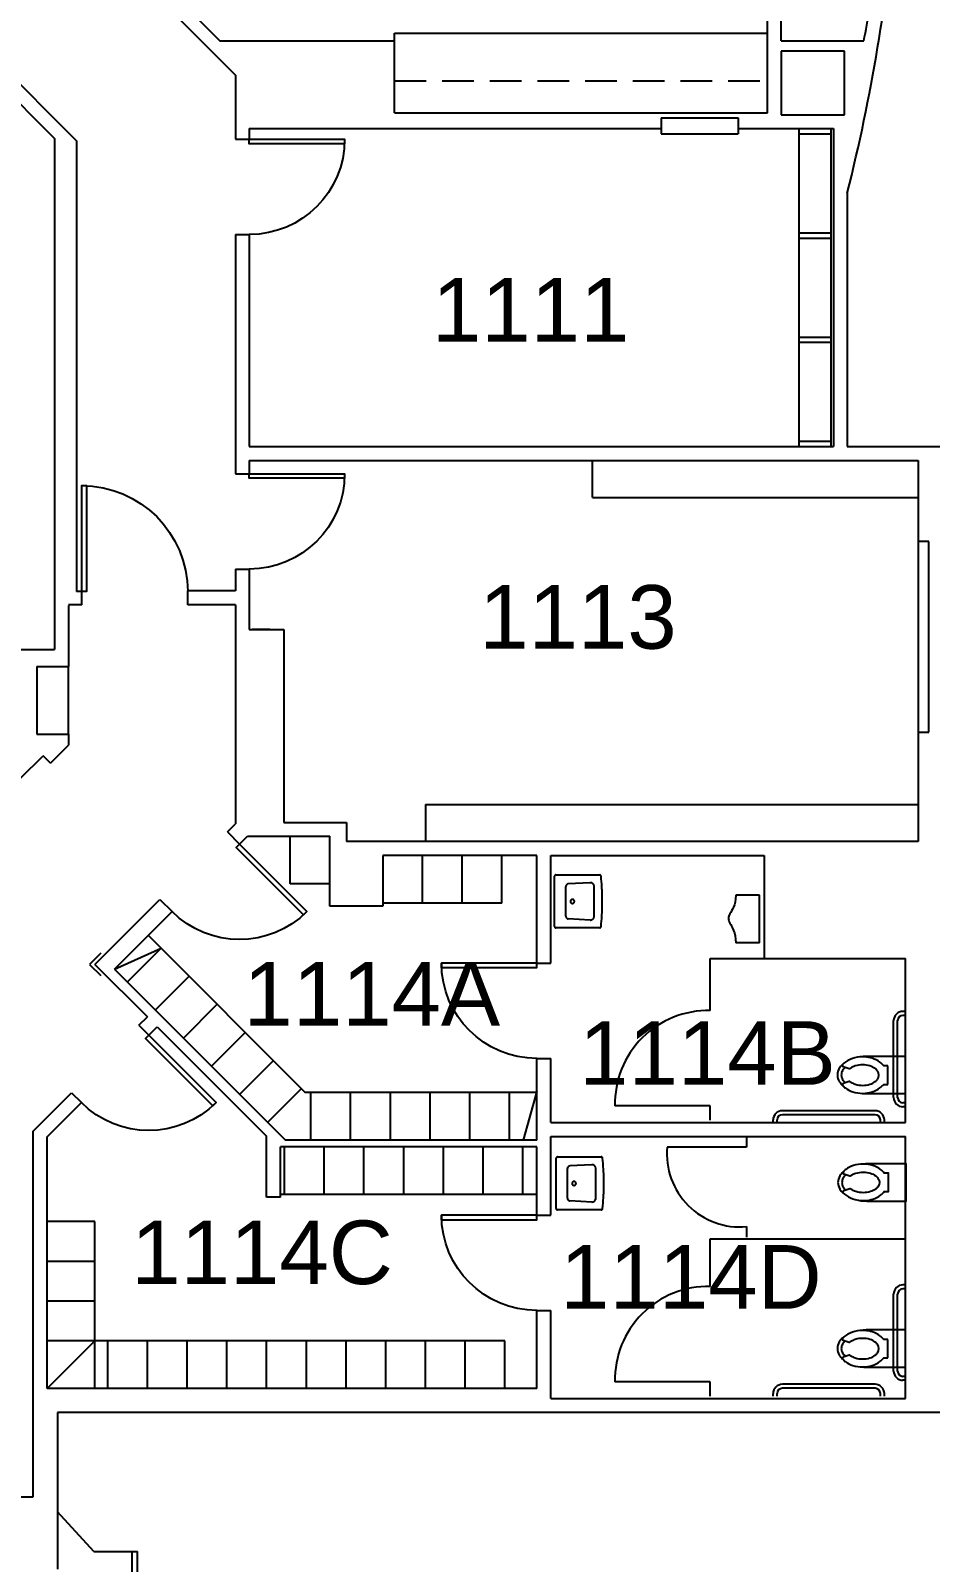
# Model space of a CAD drawing. Header units: inches. Extents: x -59 to 5745, y -269 to 4477.
# Drawn here: x 2458 to 2798, y 631 to 1210 of the extents above; entities that cross this region are included whole.
import ezdxf

# ---------------------------------------------------------------- set-up
doc = ezdxf.new("R2010")
doc.units = ezdxf.units.IN
doc.header["$LTSCALE"] = 96
doc.header["$MEASUREMENT"] = 0
doc.linetypes.add('HIDDEN2', pattern=[0.1875, 0.125, -0.0625])
doc.layers.get('0').update_dxf_attribs({"linetype": 'CONTINUOUS'})
for name, color, linetype in [('A-ANNO-ROOM', 4, 'CONTINUOUS'), ('A-DOOR', 2, 'CONTINUOUS'), ('A-FLOR-CASE', 3, 'CONTINUOUS'), ('A-FLOR-CASE-UPPR', 3, 'HIDDEN2'), ('A-FLOR-HRAL', 1, 'CONTINUOUS'), ('A-FLOR-PFIX', 2, 'CONTINUOUS'), ('A-WALL-FULL', 6, 'CONTINUOUS')]:
    doc.layers.add(name, color=color, linetype=linetype)
doc.styles.add('Arial', font='arial.ttf')

# ---------------------------------------------------------------- blocks, each defined once
blk = doc.blocks.new('*U19')
for p, q in [((0, 0), (0, 0)), ((-36, 0), (-36, 0))]:
    blk.add_line(p, q)
blk.add_lwpolyline([(0, 0), (0, 36), (-1.75, 36), (-1.75, 0)], close=True)
blk.add_arc((0, 0), 36, 90, 180)
blk = doc.blocks.new('*U85')
for p, q in [((0, 0), (0, 0)), ((-36, 0), (-36, 0))]:
    blk.add_line(p, q)
blk.add_lwpolyline([(0, 0), (0, -36), (-1.75, -36), (-1.75, 0)], close=True)
blk.add_arc((0, 0), 36, 180, 270)
blk = doc.blocks.new('*U88')
for p, q in [((0, 0), (0, 0)), ((-36, 0), (-36, 0))]:
    blk.add_line(p, q)
blk.add_lwpolyline([(0, 0), (0, 36), (-1.75, 36), (-1.75, 0)], close=True)
blk.add_arc((0, 0), 36, 90, 180)
blk = doc.blocks.new('*U131')
for p, q in [((0, 0), (0, 0)), ((40, 0), (40, 0))]:
    blk.add_line(p, q)
blk.add_lwpolyline([(0, 0), (0, -40), (1.75, -40), (1.75, 0)], close=True)
blk.add_arc((0, 0), 40, 270, 0)

msp = doc.modelspace()

# ---------------------------------------------------------------- linework, layer by layer
at = {"layer": 'A-FLOR-CASE'}
for p, q in [((2595.15, 1208.57), (2735.97, 1208.57)), ((2595.15, 1205.54), (2595.15, 1208.57)), ((2695.9, 1176.57), (2724.9, 1176.57)), ((2695.9, 1176.57), (2695.9, 1170.57)), ((2724.9, 1176.57), (2724.9, 1170.57)), ((2695.9, 1170.57), (2724.9, 1170.57)), ((2747.9, 1172.57), (2747.9, 1052.57)), ((2747.9, 1170.57), (2759.9, 1170.57)), ((2747.9, 1133.24), (2759.9, 1133.24)), ((2747.9, 1131.24), (2759.9, 1131.24)), ((2747.9, 1093.91), (2759.9, 1093.91)), ((2747.9, 1091.91), (2759.9, 1091.91)), ((2747.9, 1054.57), (2759.9, 1054.57)), ((2669.9, 1033.32), (2669.9, 1047.32)), ((2669.9, 1033.32), (2792.9, 1033.32)), ((2796.9, 1016.75), (2792.9, 1016.75)), ((2792.9, 1016.75), (2792.9, 944.75)), ((2796.9, 944.75), (2796.9, 1016.75)), ((2472.1, 944.05), (2472.1, 969.55)), ((2792.9, 944.75), (2796.9, 944.75)), ((2606.9, 917.53), (2792.9, 917.53)), ((2606.9, 917.53), (2606.9, 903.53)), ((2555.77, 887.49), (2555.77, 905.49)), ((2605.77, 880.28), (2605.77, 898.28)), ((2620.77, 880.28), (2620.77, 898.28)), ((2635.77, 880.28), (2635.77, 898.28)), ((2570.77, 887.49), (2555.77, 887.49)), ((2635.77, 880.28), (2590.77, 880.28)), ((2502.24, 868.09), (2561.49, 808.83)), ((2489.51, 855.36), (2507.04, 863.28)), ((2494.31, 850.55), (2507.04, 863.28)), ((2504.92, 839.95), (2517.65, 852.67)), ((2515.52, 829.34), (2528.25, 842.07)), ((2526.13, 818.73), (2538.86, 831.46)), ((2536.74, 808.13), (2549.47, 820.85)), ((2547.34, 797.52), (2560.07, 810.25)), ((2643.87, 790.83), (2649.03, 809.33)), ((2648.9, 808.83), (2561.49, 808.83)), ((2563.49, 808.83), (2563.49, 790.83)), ((2578.49, 808.83), (2578.49, 790.83)), ((2593.49, 808.83), (2593.49, 790.83)), ((2608.49, 808.83), (2608.49, 790.83)), ((2623.49, 808.83), (2623.49, 790.83)), ((2638.49, 808.83), (2638.49, 790.83)), ((2553.66, 770.33), (2553.66, 788.33)), ((2568.66, 770.33), (2568.66, 788.33)), ((2583.66, 770.33), (2583.66, 788.33)), ((2598.66, 770.33), (2598.66, 788.33)), ((2613.66, 770.33), (2613.66, 788.33)), ((2628.66, 770.33), (2628.66, 788.33)), ((2643.66, 770.33), (2643.66, 788.33)), ((2648.9, 770.33), (2552.16, 770.33)), ((2482, 760.05), (2464, 760.05)), ((2482, 697.05), (2482, 760.05)), ((2482, 745.05), (2464, 745.05)), ((2482, 730.05), (2464, 730.05)), ((2636.9, 715.05), (2464, 715.05)), ((2482, 715.05), (2464, 697.05)), ((2486.9, 697.05), (2486.9, 715.05)), ((2501.9, 697.05), (2501.9, 715.05)), ((2516.9, 697.05), (2516.9, 715.05)), ((2531.9, 697.05), (2531.9, 715.05)), ((2546.9, 697.05), (2546.9, 715.05)), ((2561.9, 697.05), (2561.9, 715.05)), ((2576.9, 697.05), (2576.9, 715.05)), ((2591.9, 697.05), (2591.9, 715.05)), ((2606.9, 697.05), (2606.9, 715.05)), ((2621.9, 697.05), (2621.9, 715.05)), ((2636.9, 697.05), (2636.9, 715.05))]:
    msp.add_line(p, q, dxfattribs=at)
at = {"layer": 'A-FLOR-CASE-UPPR'}
msp.add_line((2595.15, 1190.57), (2735.97, 1190.57), dxfattribs=at)
at = {"layer": 'A-FLOR-HRAL'}
for p, q in [((2484.33, 861.37), (2480.08, 857.13)), ((2480.08, 857.13), (2484.33, 852.88))]:
    msp.add_line(p, q, dxfattribs=at)
at = {"layer": 'A-FLOR-PFIX'}
for p, q in [((2655.62, 871.41), (2655.62, 890.41)), ((2656.12, 890.91), (2672.67, 890.91)), ((2659.87, 875.32), (2659.87, 886.49)), ((2669.04, 887.94), (2660.81, 887.49)), ((2670.62, 875.37), (2670.62, 886.45)), ((2733.06, 883.27), (2724.06, 883.27)), ((2733.06, 865.27), (2733.06, 883.27)), ((2669.04, 873.87), (2660.81, 874.33)), ((2672.67, 870.91), (2656.12, 870.91)), ((2733.06, 865.27), (2724.06, 865.27)), ((2714.4, 839.73), (2714.4, 859.4)), ((2714.4, 859.4), (2734.77, 859.4)), ((2788.15, 839.4), (2787.15, 839.4)), ((2783.65, 806.9), (2783.65, 835.9)), ((2785.15, 806.9), (2785.15, 835.9)), ((2788.15, 837.9), (2787.15, 837.9)), ((2788.15, 822.4), (2773.27, 822.4)), ((2788.15, 808.4), (2788.15, 822.4)), ((2764.62, 818.56), (2766.84, 817.82)), ((2781.43, 818.85), (2779.88, 818.85)), ((2781.43, 811.85), (2781.43, 818.85)), ((2766.84, 812.88), (2764.64, 812.15)), ((2779.88, 811.85), (2781.43, 811.85)), ((2714.4, 803.73), (2678.4, 803.73)), ((2714.4, 798.28), (2714.4, 803.73)), ((2773.27, 808.4), (2788.15, 808.4)), ((2788.15, 804.9), (2787.15, 804.9)), ((2738.15, 797.4), (2738.15, 798.4)), ((2739.65, 797.4), (2739.65, 798.4)), ((2776.65, 801.9), (2741.65, 801.9)), ((2776.65, 800.4), (2741.65, 800.4)), ((2778.65, 797.4), (2778.65, 798.4)), ((2780.15, 797.4), (2780.15, 798.4)), ((2788.15, 803.4), (2787.15, 803.4)), ((2728.15, 792.15), (2728.15, 788.15)), ((2728.15, 788.15), (2698.15, 788.15)), ((2656.22, 764.97), (2656.22, 783.97)), ((2656.72, 784.47), (2673.27, 784.47)), ((2669.64, 781.51), (2661.42, 781.05)), ((2660.47, 768.89), (2660.47, 780.05)), ((2671.22, 768.93), (2671.22, 780.01)), ((2673.27, 764.47), (2656.72, 764.47)), ((2669.64, 767.43), (2661.42, 767.89)), ((2728.15, 758.15), (2728.15, 754.15)), ((2714.4, 753.6), (2788.15, 753.6)), ((2714.4, 735.6), (2714.4, 753.6)), ((2788.15, 736.15), (2787.15, 736.15)), ((2788.15, 734.65), (2787.15, 734.65)), ((2783.65, 703.65), (2783.65, 732.65)), ((2785.15, 703.65), (2785.15, 732.65)), ((2788.15, 719.15), (2773.27, 719.15)), ((2788.15, 705.15), (2788.15, 719.15)), ((2764.62, 715.31), (2766.84, 714.57)), ((2781.43, 715.6), (2779.88, 715.6)), ((2781.43, 708.6), (2781.43, 715.6)), ((2766.84, 709.63), (2764.64, 708.9)), ((2779.88, 708.6), (2781.43, 708.6)), ((2714.4, 699.6), (2678.4, 699.6)), ((2714.4, 694.15), (2714.4, 699.6)), ((2773.27, 705.15), (2788.15, 705.15)), ((2788.15, 701.65), (2787.15, 701.65)), ((2788.15, 700.15), (2787.15, 700.15)), ((2738.15, 694.15), (2738.15, 695.15)), ((2739.65, 694.15), (2739.65, 695.15)), ((2776.65, 698.65), (2741.65, 698.65)), ((2776.65, 697.15), (2741.65, 697.15)), ((2778.65, 694.15), (2778.65, 695.15)), ((2780.15, 694.15), (2780.15, 695.15))]:
    msp.add_line(p, q, dxfattribs=at)
for points in [[(2656.12, 890.91, 0.065543), (2655.97, 890.89, 0.087946), (2655.87, 890.84, 0.043207), (2655.77, 890.76, 0.043207), (2655.69, 890.66, 0.087946), (2655.64, 890.56, 0.065543), (2655.62, 890.41)], [(2673.16, 890.45, 0.061553), (2673.13, 890.59, 0.084107), (2673.08, 890.68, 0.039062), (2673, 890.77, 0.039062), (2672.9, 890.85, 0.084107), (2672.81, 890.89, 0.061553), (2672.67, 890.91)], [(2673.16, 871.36, 0.007949), (2673.49, 875.51, 0.014949), (2673.57, 877.72, 0.000949), (2673.57, 880.91, 0.000949), (2673.57, 884.09, 0.014949), (2673.49, 886.31, 0.007949), (2673.16, 890.45)], [(2660.81, 887.49, 0.063221), (2660.53, 887.43, 0.085725), (2660.34, 887.34, 0.040781), (2660.15, 887.17, 0.040781), (2659.99, 886.97, 0.085725), (2659.91, 886.78, 0.063221), (2659.87, 886.49)], [(2670.62, 886.45, 0.050866), (2670.58, 886.8, 0.073218), (2670.5, 887.04, 0.028563), (2670.29, 887.37, 0.050866), (2670.15, 887.54, 0.050866), (2669.98, 887.67, 0.028563), (2669.63, 887.85, 0.073218), (2669.39, 887.93, 0.050866), (2669.04, 887.94)], [(2659.87, 875.32, 0.063221), (2659.91, 875.04, 0.085725), (2659.99, 874.84, 0.040781), (2660.15, 874.65, 0.040781), (2660.34, 874.48, 0.085725), (2660.53, 874.38, 0.063221), (2660.81, 874.33)], [(2669.04, 873.87, 0.050866), (2669.39, 873.89, 0.073218), (2669.63, 873.96, 0.028563), (2669.98, 874.14, 0.050866), (2670.15, 874.28, 0.050866), (2670.29, 874.44, 0.028563), (2670.5, 874.77, 0.073218), (2670.58, 875.01, 0.050866), (2670.62, 875.37)], [(2655.62, 871.41, 0.065543), (2655.64, 871.26, 0.087946), (2655.69, 871.16, 0.043207), (2655.77, 871.06, 0.043207), (2655.87, 870.97, 0.087946), (2655.97, 870.93, 0.065543), (2656.12, 870.91)], [(2672.67, 870.91, 0.061553), (2672.81, 870.92, 0.084107), (2672.9, 870.97, 0.039062), (2673, 871.04, 0.039062), (2673.08, 871.13, 0.084107), (2673.13, 871.22, 0.061553), (2673.16, 871.36)], [(2656.72, 784.47, 0.065543), (2656.57, 784.45, 0.087946), (2656.47, 784.4, 0.043207), (2656.37, 784.32, 0.043207), (2656.29, 784.22, 0.087946), (2656.24, 784.12, 0.065543), (2656.22, 783.97)], [(2661.42, 781.05, 0.063221), (2661.13, 781, 0.085725), (2660.94, 780.9, 0.040781), (2660.75, 780.73, 0.040781), (2660.6, 780.53, 0.085725), (2660.51, 780.34, 0.063221), (2660.47, 780.05)], [(2671.22, 780.01, 0.050866), (2671.18, 780.37, 0.073218), (2671.1, 780.6, 0.028563), (2670.89, 780.93, 0.050866), (2670.75, 781.1, 0.050866), (2670.58, 781.23, 0.028563), (2670.24, 781.42, 0.073218), (2670, 781.49, 0.050866), (2669.64, 781.51)], [(2673.77, 784.02, 0.061553), (2673.73, 784.16, 0.084107), (2673.68, 784.25, 0.039062), (2673.6, 784.34, 0.039062), (2673.5, 784.41, 0.084107), (2673.41, 784.45, 0.061553), (2673.27, 784.47)], [(2673.77, 764.92, 0.007949), (2674.1, 769.07, 0.014949), (2674.17, 771.28, 0.000949), (2674.18, 774.47, 0.000949), (2674.17, 777.66, 0.014949), (2674.1, 779.87, 0.007949), (2673.77, 784.02)], [(2770.38, 768.09, 0.111314), (2775.8, 768.52, 0.085426), (2778.7, 769.98, 0.066386), (2780.1, 771.35), (2781.66, 771.35), (2781.66, 778.35), (2780.1, 778.35, 0.066386), (2778.7, 779.72, 0.085426), (2775.8, 781.19, 0.074934), (2772.16, 781.74)], [(2773.49, 767.8), (2788.37, 767.8), (2788.37, 781.8), (2773.49, 781.8, 0.022673), (2771.97, 781.73)], [(2764.62, 778.83, 0.06085), (2763.35, 777.3, 0.143932), (2762.62, 774.8)], [(2762.62, 774.8, 0.143932), (2763.35, 772.3, 0.107177), (2765.8, 769.85, 0.077997), (2769.15, 768.37, 0.065232), (2773.49, 767.8)], [(2765.69, 777.78, 0.063273), (2764.61, 776.49, 0.143932), (2764.12, 774.8)], [(2764.12, 774.8, 0.143932), (2764.61, 773.12, 0.059203), (2765.62, 771.9)], [(2764.66, 778.87, 0.549653), (2764.86, 778.05), (2767.07, 777.33, 0.238976), (2767.51, 777.4, -0.08035), (2769.39, 778.32, -0.074934), (2772.16, 778.74, -0.074934), (2774.92, 778.32, -0.085426), (2776.9, 777.32, -0.066386), (2777.74, 776.5, -0.330534), (2777.74, 773.21, -0.066386), (2776.9, 772.39, -0.085426), (2774.92, 771.38, -0.074934), (2772.16, 770.97, -0.074934), (2769.39, 771.38, -0.08035), (2767.51, 772.31, 0.238976), (2767.07, 772.38), (2764.84, 771.64, 0.562484), (2764.64, 770.81)], [(2660.47, 768.89, 0.063221), (2660.51, 768.6, 0.085725), (2660.6, 768.4, 0.040781), (2660.75, 768.21, 0.040781), (2660.94, 768.04, 0.085725), (2661.13, 767.94, 0.063221), (2661.42, 767.89)], [(2669.64, 767.43, 0.050866), (2670, 767.45, 0.073218), (2670.24, 767.52, 0.028563), (2670.58, 767.71, 0.050866), (2670.75, 767.84, 0.050866), (2670.89, 768.01, 0.028563), (2671.1, 768.34, 0.073218), (2671.18, 768.57, 0.050866), (2671.22, 768.93)], [(2656.22, 764.97, 0.065543), (2656.24, 764.82, 0.087946), (2656.29, 764.72, 0.043207), (2656.37, 764.62, 0.043207), (2656.47, 764.54, 0.087946), (2656.57, 764.49, 0.065543), (2656.72, 764.47)], [(2673.27, 764.47, 0.061553), (2673.41, 764.49, 0.084107), (2673.5, 764.53, 0.039062), (2673.6, 764.6, 0.039062), (2673.68, 764.69, 0.084107), (2673.73, 764.78, 0.061553), (2673.77, 764.92)]]:
    msp.add_lwpolyline(points, format="xyb", dxfattribs=at)
for points in [[(2662.5, 881.65, 0.043661), (2662.37, 881.66, 0.043661), (2662.24, 881.65, 0.043661), (2662.11, 881.61, 0.043661), (2661.99, 881.56, 0.043661), (2661.89, 881.48, 0.043661), (2661.79, 881.39, 0.043661), (2661.72, 881.28, 0.043661), (2661.66, 881.16, 0.043661), (2661.63, 881.04, 0.043661), (2661.62, 880.91, 0.043661), (2661.63, 880.78, 0.043661), (2661.66, 880.65, 0.043661), (2661.72, 880.53, 0.043661), (2661.79, 880.42, 0.043661), (2661.89, 880.33, 0.043661), (2661.99, 880.26, 0.043661), (2662.11, 880.2, 0.043661), (2662.24, 880.17, 0.043661), (2662.37, 880.16, 0.043661), (2662.5, 880.17, 0.043661), (2662.63, 880.2, 0.043661), (2662.74, 880.26, 0.043661), (2662.85, 880.33, 0.043661), (2662.94, 880.42, 0.043661), (2663.02, 880.53, 0.043661), (2663.07, 880.65, 0.043661), (2663.11, 880.78, 0.043661), (2663.12, 880.91, 0.043661), (2663.11, 881.04, 0.043661), (2663.07, 881.16, 0.043661), (2663.02, 881.28, 0.043661), (2662.94, 881.39, 0.043661), (2662.85, 881.48, 0.043661), (2662.74, 881.56, 0.043661), (2662.63, 881.61, 0.043661)], [(2663.1, 775.21, 0.043661), (2662.97, 775.22, 0.043661), (2662.84, 775.21, 0.043661), (2662.71, 775.17, 0.043661), (2662.6, 775.12, 0.043661), (2662.49, 775.04, 0.043661), (2662.4, 774.95, 0.043661), (2662.32, 774.84, 0.043661), (2662.27, 774.73, 0.043661), (2662.23, 774.6, 0.043661), (2662.22, 774.47, 0.043661), (2662.23, 774.34, 0.043661), (2662.27, 774.21, 0.043661), (2662.32, 774.09, 0.043661), (2662.4, 773.99, 0.043661), (2662.49, 773.89, 0.043661), (2662.6, 773.82, 0.043661), (2662.71, 773.76, 0.043661), (2662.84, 773.73, 0.043661), (2662.97, 773.72, 0.043661), (2663.1, 773.73, 0.043661), (2663.23, 773.76, 0.043661), (2663.35, 773.82, 0.043661), (2663.45, 773.89, 0.043661), (2663.55, 773.99, 0.043661), (2663.62, 774.09, 0.043661), (2663.68, 774.21, 0.043661), (2663.71, 774.34, 0.043661), (2663.72, 774.47, 0.043661), (2663.71, 774.6, 0.043661), (2663.68, 774.73, 0.043661), (2663.62, 774.84, 0.043661), (2663.55, 774.95, 0.043661), (2663.45, 775.04, 0.043661), (2663.35, 775.12, 0.043661), (2663.23, 775.17, 0.043661)]]:
    msp.add_lwpolyline(points, format="xyb", close=True, dxfattribs=at)
msp.add_lwpolyline([(2724.06, 883.27), (2723.99, 881.87), (2723.81, 880.66), (2723.54, 879.63), (2723.21, 878.73), (2722.85, 877.97), (2722.47, 877.31), (2722.12, 876.74), (2721.81, 876.23), (2721.56, 875.76), (2721.38, 875.33), (2721.28, 874.91), (2721.24, 874.51), (2721.28, 874.09), (2721.38, 873.66), (2721.56, 873.19), (2721.81, 872.69), (2722.12, 872.13), (2722.47, 871.49), (2722.85, 870.77), (2723.21, 869.95), (2723.54, 869), (2723.81, 867.92), (2723.99, 866.68), (2724.06, 865.27)], dxfattribs=at)
for centre, radius, start, end in [((2713.69, 804.43), 35.3, 88.85591, 181.14409), ((2787.15, 835.9), 3.5, 90, 180), ((2787.15, 835.9), 2, 90, 180), ((2771.98, 810.41), 11.82, 104.92898, 122.76846), ((2773.27, 805.56), 16.84, 90.00001, 104.92893), ((2771.93, 809.86), 12.38, 72.85837, 98.26507), ((2772.77, 812.55), 9.56, 53.32755, 72.85833), ((2767.01, 815.4), 4.62, 147.23826, 180.00004), ((2767.01, 815.4), 4.62, 179.99996, 212.76174), ((2770.01, 813.47), 8.18, 122.76851, 147.23827), ((2767.01, 815.4), 3.12, 147.23824, 180.00003), ((2767.01, 815.4), 3.12, 179.99997, 212.76176), ((2764.77, 819.03), 0.5, 134.32793, 251.75615), ((2770.01, 813.47), 6.68, 133.68583, 147.23833), ((2767, 818.3), 0.5, 251.75622, 305.5172), ((2771.1, 812.55), 6.56, 107.14169, 125.51708), ((2771.93, 809.86), 9.38, 90.00002, 107.14159), ((2771.93, 809.86), 9.38, 72.85841, 89.99998), ((2772.77, 812.55), 6.56, 53.32753, 72.85831), ((2774.04, 814.26), 4.43, 38.13523, 53.32749), ((2775.3, 815.35), 2.76, 323.41905, 36.58095), ((2774.04, 814.26), 7.43, 38.13522, 53.32748), ((2770.01, 817.33), 8.18, 212.76165, 226.69026), ((2764.8, 811.67), 0.5, 108.24375, 223.42586), ((2770.01, 817.33), 6.68, 212.76172, 227.24351), ((2769.83, 816.44), 7.43, 223.42584, 233.32752), ((2771.1, 818.15), 9.56, 233.32752, 252.85836), ((2767, 812.4), 0.5, 54.4828, 108.24378), ((2771.1, 818.15), 6.56, 234.48292, 252.85831), ((2771.93, 820.84), 9.38, 252.85841, 269.99998), ((2771.93, 820.84), 9.38, 270.00002, 287.14159), ((2772.77, 818.15), 6.56, 287.14169, 306.67247), ((2772.77, 818.15), 9.56, 287.14167, 306.67245), ((2774.04, 816.44), 4.43, 306.67251, 321.86477), ((2774.04, 816.44), 7.43, 306.6725, 321.86476), ((2771.93, 820.84), 12.38, 252.85836, 270), ((2773.27, 825.24), 16.84, 264.80463, 270), ((2771.93, 820.84), 12.38, 270.00003, 287.1416), ((2787.15, 806.9), 3.5, 180, 270), ((2787.15, 806.9), 2, 180, 270), ((2741.65, 798.4), 3.5, 90, 180), ((2741.65, 798.4), 2, 90, 180), ((2776.65, 798.4), 3.5, 0, 90), ((2776.65, 798.4), 2, 0, 90), ((2725.63, 785.63), 27.6, 174.76291, 275.23709), ((2771.32, 772.06), 9.56, 107.14164, 126.67248), ((2772.16, 769.36), 12.38, 90, 107.14164), ((2770.05, 773.77), 7.43, 126.67248, 136.57416), ((2713.69, 700.31), 35.3, 88.85591, 181.14409), ((2787.15, 732.65), 3.5, 90, 180), ((2787.15, 732.65), 2, 90, 180), ((2770.01, 710.22), 8.18, 122.76851, 147.23827), ((2771.98, 707.16), 11.82, 104.92898, 122.76846), ((2773.27, 702.31), 16.84, 90.00001, 104.92893), ((2771.93, 706.61), 12.38, 72.85837, 98.26507), ((2772.77, 709.3), 9.56, 53.32755, 72.85833), ((2774.04, 711.01), 7.43, 38.13522, 53.32748), ((2767.01, 712.15), 4.62, 147.23826, 180.00004), ((2767.01, 712.15), 4.62, 179.99996, 212.76174), ((2767.01, 712.15), 3.12, 147.23824, 180.00003), ((2767.01, 712.15), 3.12, 179.99997, 212.76176), ((2764.77, 715.78), 0.5, 134.32793, 251.75615), ((2770.01, 710.22), 6.68, 133.68583, 147.23833), ((2767, 715.05), 0.5, 251.75622, 305.5172), ((2771.1, 709.3), 6.56, 107.14169, 125.51708), ((2771.93, 706.61), 9.38, 90.00002, 107.14159), ((2771.93, 706.61), 9.38, 72.85841, 89.99998), ((2772.77, 709.3), 6.56, 53.32753, 72.85831), ((2774.04, 711.01), 4.43, 38.13523, 53.32749), ((2775.3, 712.1), 2.76, 323.41905, 36.58095), ((2770.01, 714.08), 8.18, 212.76165, 226.69026), ((2764.8, 708.42), 0.5, 108.24375, 223.42586), ((2770.01, 714.08), 6.68, 212.76172, 227.24351), ((2769.83, 713.19), 7.43, 223.42584, 233.32752), ((2771.1, 714.9), 9.56, 233.32752, 252.85836), ((2767, 709.15), 0.5, 54.4828, 108.24378), ((2771.1, 714.9), 6.56, 234.48292, 252.85831), ((2771.93, 717.59), 12.38, 252.85836, 270), ((2771.93, 717.59), 9.38, 252.85841, 269.99998), ((2771.93, 717.59), 9.38, 270.00002, 287.14159), ((2771.93, 717.59), 12.38, 270.00003, 287.1416), ((2772.77, 714.9), 6.56, 287.14169, 306.67247), ((2772.77, 714.9), 9.56, 287.14167, 306.67245), ((2774.04, 713.19), 4.43, 306.67251, 321.86477), ((2774.04, 713.19), 7.43, 306.6725, 321.86476), ((2773.27, 721.99), 16.84, 264.80463, 270), ((2787.15, 703.65), 3.5, 180, 270), ((2787.15, 703.65), 2, 180, 270), ((2741.65, 695.15), 3.5, 90, 180), ((2741.65, 695.15), 2, 90, 180), ((2776.65, 695.15), 3.5, 0, 90), ((2776.65, 695.15), 2, 0, 90)]:
    msp.add_arc(centre, radius, start, end, dxfattribs=at)
at = {"layer": 'A-WALL-FULL'}
for p, q in [((2483.83, 1244.09), (2535.1, 1192.77)), ((2490.9, 1244.09), (2529.41, 1205.54)), ((2735.97, 1178.57), (2735.97, 1234.93)), ((2741.22, 1205.68), (2741.22, 1229.68)), ((2436.67, 1206.4), (2475.1, 1167.97)), ((2595.15, 1205.54), (2529.41, 1205.54)), ((2595.15, 1178.57), (2595.15, 1205.54)), ((2741.22, 1205.68), (2772.4, 1205.68)), ((2436.5, 1199.18), (2466.85, 1168.8)), ((2765.15, 1201.82), (2741.15, 1201.82)), ((2741.15, 1201.82), (2741.15, 1177.82)), ((2765.15, 1177.82), (2765.15, 1201.82)), ((2535.1, 1192.77), (2535.1, 1168.57)), ((2595.15, 1178.57), (2735.97, 1178.57)), ((2741.15, 1177.82), (2765.15, 1177.82)), ((2466.85, 1168.8), (2466.85, 975.97)), ((2475.1, 1167.97), (2475.1, 997.82)), ((2535.1, 1168.57), (2540.35, 1168.57)), ((2540.35, 1172.57), (2695.9, 1172.57)), ((2540.35, 1172.57), (2540.35, 1168.57)), ((2724.9, 1172.57), (2760.9, 1172.57)), ((2759.9, 1172.57), (2759.9, 1052.57)), ((2760.9, 1172.57), (2760.9, 1052.57)), ((2766.15, 1148.21), (2766.15, 1052.57)), ((2535.1, 1132.57), (2535.1, 1042.32)), ((2535.1, 1132.57), (2540.35, 1132.57)), ((2540.35, 1132.57), (2540.35, 1052.57)), ((2540.35, 1052.57), (2760.9, 1052.57)), ((2766.15, 1052.57), (2826.94, 1052.57)), ((2540.35, 1047.32), (2792.9, 1047.32)), ((2540.35, 1047.32), (2540.35, 1042.32)), ((2792.9, 1047.32), (2792.9, 1016.75)), ((2535.1, 1042.32), (2540.35, 1042.32)), ((2535.1, 1006.32), (2540.35, 1006.32)), ((2535.1, 1006.32), (2535.1, 998.07)), ((2540.35, 1006.32), (2540.35, 983.49)), ((2477.1, 997.82), (2475.1, 997.82)), ((2477.1, 992.82), (2477.1, 997.82)), ((2517.1, 992.82), (2517.1, 998.07)), ((2535.1, 998.07), (2517.1, 998.07)), ((2477.1, 992.82), (2472.1, 992.82)), ((2472.1, 992.6), (2472.1, 969.55)), ((2535.1, 992.82), (2517.1, 992.82)), ((2535.1, 992.82), (2535.1, 910.14)), ((2540.35, 983.49), (2553.4, 983.49)), ((2548.15, 983.49), (2541.4, 983.49)), ((2553.4, 983.49), (2553.4, 910.74)), ((2409.16, 975.97), (2466.85, 975.97)), ((2460.1, 969.55), (2472.1, 969.55)), ((2460.1, 969.55), (2460.1, 944.05)), ((2460.1, 944.05), (2472.1, 944.05)), ((2472.1, 944.05), (2472.1, 939.82)), ((2792.9, 944.75), (2792.9, 903.53)), ((2465.32, 933.04), (2472.1, 939.82)), ((2454, 927.39), (2462.49, 935.87)), ((2465.32, 933.04), (2462.49, 935.87)), ((2532.07, 907.11), (2535.1, 910.14)), ((2553.4, 910.74), (2577.02, 910.74)), ((2577.02, 910.74), (2577.02, 903.53)), ((2532.07, 907.11), (2536.66, 902.51)), ((2536.66, 902.51), (2539.64, 905.49)), ((2539.64, 905.49), (2570.77, 905.49)), ((2570.77, 879.16), (2570.77, 905.49)), ((2792.9, 903.53), (2577.02, 903.53)), ((2648.9, 898.28), (2590.77, 898.28)), ((2590.77, 898.28), (2590.77, 879.16)), ((2648.9, 857.65), (2648.9, 898.28)), ((2654.15, 857.65), (2654.15, 898.28)), ((2654.15, 898.28), (2734.77, 898.28)), ((2734.77, 898.28), (2734.77, 859.4)), ((2482.08, 857.13), (2506.6, 881.66)), ((2506.6, 881.66), (2511.21, 877.06)), ((2590.77, 879.16), (2570.77, 879.16)), ((2489.51, 855.36), (2511.21, 877.06)), ((2482.08, 857.13), (2501.88, 837.33)), ((2648.9, 857.65), (2654.15, 857.65)), ((2734.77, 859.4), (2788.15, 859.4)), ((2788.15, 797.4), (2788.15, 859.4)), ((2489.51, 855.36), (2554.03, 790.83)), ((2498.69, 834.13), (2501.88, 837.33)), ((2498.69, 834.14), (2502.4, 830.42)), ((2502.4, 830.42), (2505.59, 833.61)), ((2505.59, 833.61), (2546.91, 792.3)), ((2648.9, 790.83), (2648.9, 821.65)), ((2648.9, 821.65), (2654.15, 821.65)), ((2654.15, 797.4), (2654.15, 821.65)), ((2458.75, 794.19), (2473.23, 808.68)), ((2464, 792.02), (2476.95, 804.97)), ((2473.23, 808.69), (2476.94, 804.97)), ((2458.75, 656.19), (2458.75, 794.19)), ((2464, 697.05), (2464, 792.02)), ((2546.91, 769.33), (2546.91, 792.3)), ((2654.15, 797.4), (2788.15, 797.4)), ((2654.15, 792.15), (2788.15, 792.15)), ((2654.15, 762.53), (2654.15, 792.15)), ((2788.15, 693.28), (2788.15, 792.15)), ((2648.9, 788.33), (2552.16, 788.33)), ((2552.16, 769.33), (2552.16, 788.33)), ((2648.9, 790.83), (2554.03, 790.83)), ((2648.9, 762.53), (2648.9, 788.33)), ((2552.16, 769.33), (2546.91, 769.33)), ((2648.9, 762.53), (2654.15, 762.53)), ((2648.9, 697.05), (2648.9, 726.53)), ((2648.9, 726.53), (2654.15, 726.53)), ((2654.15, 693.28), (2654.15, 726.53)), ((2648.9, 697.05), (2464, 697.05)), ((2802.15, 688.03), (2467.9, 688.03)), ((2467.9, 688.03), (2467.9, 628.85)), ((2654.15, 693.28), (2788.15, 693.28)), ((2447.75, 656.19), (2458.75, 656.19)), ((2481.6, 635.6), (2467.9, 650.48)), ((2481.6, 635.6), (2498.15, 635.6)), ((2496.15, 623.6), (2496.15, 635.6)), ((2498.15, 623.6), (2498.15, 635.6))]:
    msp.add_line(p, q, dxfattribs=at)
for centre, radius, start, end in [((2083.66, 1319.13), 703.57, 345.9408, 355.08434), ((2485.84, 1261.23), 291.9, 349.028, 353.79364)]:
    msp.add_arc(centre, radius, start, end, dxfattribs=at)

# ---------------------------------------------------------------- block references
at = {"layer": 'A-DOOR', "xscale": -1}
for name, p, rotation in [('*U88', (2540.35, 1168.57), 270), ('*U88', (2540.35, 1042.32), 270), ('*U131', (2477.1, 997.82), 180), ('*U19', (2536.66, 902.51), 225.0000000000275), ('*U85', (2648.9, 857.65), 270), ('*U19', (2502.4, 830.42), 225.0000000000275), ('*U85', (2648.9, 762.53), 270)]:
    msp.add_blockref(name, p, dxfattribs=dict(at, rotation=rotation))

# ---------------------------------------------------------------- texts
at = {"layer": 'A-ANNO-ROOM', "style": 'Arial'}
for s, p in [('1111', (2609.33, 1092.17)), ('1113', (2627.15, 976.27)), ('1114A', (2538.14, 834.01)), ('1114B', (2664.89, 811.67)), ('1114C', (2495.79, 736.46)), ('1114D', (2657.7, 727.19))]:
    msp.add_text(s, height=24, dxfattribs=at).set_placement(p)

doc.saveas('drawing.dxf')
